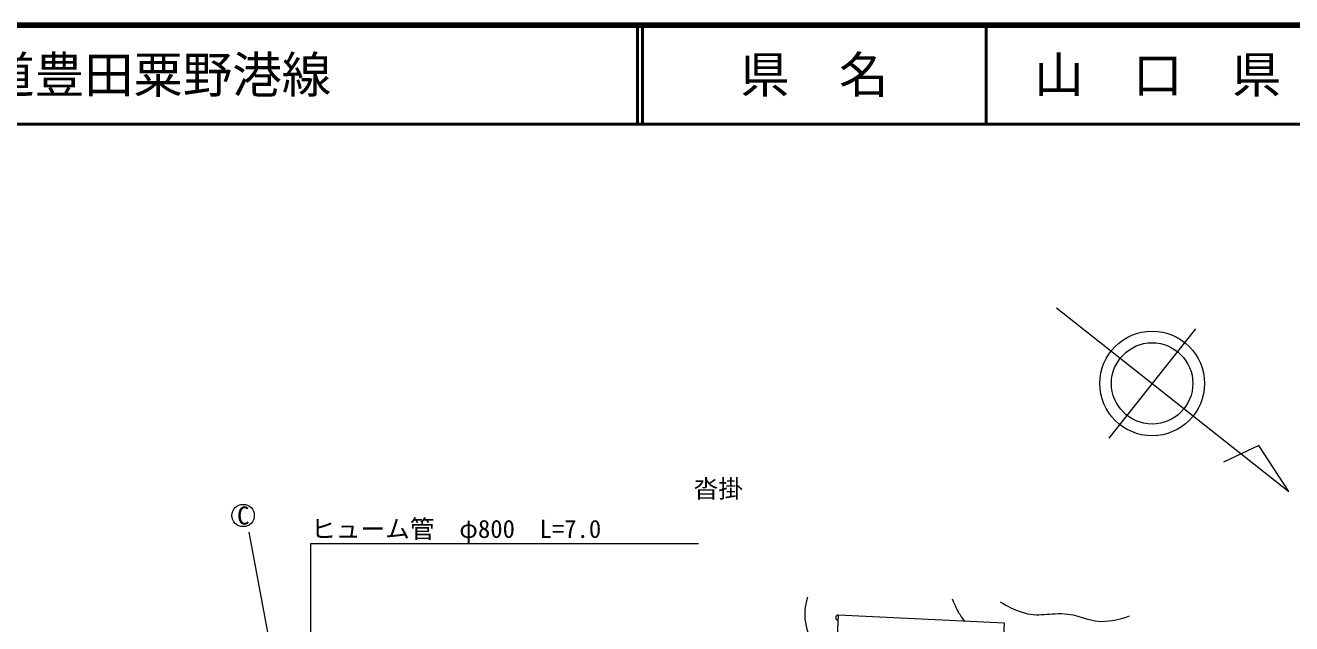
# Model space of a CAD drawing. Units: millimetres, scale not verified. Extents: x 40000 to 680000, y 20000 to 380000.
# Drawn here: x 235794 to 363928, y 319418 to 380000 of the extents above; entities that cross this region are included whole.
import ezdxf
from ezdxf.enums import TextEntityAlignment as Align

# ---------------------------------------------------------------- set-up
doc = ezdxf.new("R2010")
doc.units = ezdxf.units.MM
doc.header["$LTSCALE"] = 1000
for name, color, linetype, lineweight in [('M-BGD', 7, 'Continuous', 13), ('M-STR-HTXT', 7, 'Continuous', 13), ('M-TTL', 2, 'Continuous', 140), ('M-TTL-LINE', 7, 'Continuous', 50)]:
    doc.layers.add(name, color=color, linetype=linetype, lineweight=lineweight)
doc.layers.add('M-TTL-TXT', color=7, linetype='Continuous')
doc.styles.add('ＭＳ ゴシック', font='')
doc.styles.get('ＭＳ ゴシック').set_extended_font_data('MS Gothic')

msp = doc.modelspace()

# ---------------------------------------------------------------- linework, layer by layer
at = {"layer": 'M-BGD'}
for p, q in [((340124, 351406), (363650, 332791)), ((354191, 349277), (345431, 338206)), ((360594, 337460), (357020, 335788)), ((363650, 332791), (360594, 337460)), ((262986, 304301), (258428, 328672))]:
    msp.add_line(p, q, dxfattribs=at)
msp.add_lwpolyline([(317669, 312460), (334503, 311639), (334885, 319468), (318051, 320289)], close=True, dxfattribs=at)
for radius in [5294, 4118]:
    msp.add_circle((349811, 343741), radius, dxfattribs=at)
msp.add_arc((318039, 320039), 250, 87.2073, 267.2073, dxfattribs=at)
for points, knots in [([(314936, 322091), (314683, 321036), (314552, 320513), (314739, 319525), (314921, 318564), (315085, 317924), (315801, 317258), (316448, 316658), (316971, 316518), (317857, 316323)], [0, 0, 0, 0, 1, 1, 1, 2, 2, 2, 3, 3, 3, 3]), ([(329582, 321944), (329796, 321396), (329864, 321225), (330098, 320790), (330346, 320330), (330461, 320172), (330824, 319666)], [0, 0, 0, 0, 1, 1, 1, 2, 2, 2, 2]), ([(334441, 321640), (335298, 321080), (335696, 320916), (336567, 320608), (338302, 319994), (339445, 320604), (341274, 320395), (342774, 320224), (343565, 319548), (345070, 319666), (346051, 319744), (346503, 319842), (347530, 320213)], [0, 0, 0, 0, 1, 1, 1, 2, 2, 2, 3, 3, 3, 4, 4, 4, 4])]:
    msp.add_open_spline(points, degree=3, knots=knots, dxfattribs=at)
at = {"layer": 'M-STR-HTXT'}
msp.add_lwpolyline([(264697, 303632), (264697, 327551), (303920, 327551)], dxfattribs=at)
msp.add_circle((257831, 330371), 1128, dxfattribs=at)
at = {"layer": 'M-TTL'}
msp.add_line((680000, 380000), (40000, 380000), dxfattribs=at)
at = {"layer": 'M-TTL-LINE'}
for p, q in [((297750, 380000), (297750, 370000)), ((298250, 380000), (298250, 370000)), ((333000, 380000), (333000, 370000)), ((40000, 370000), (680000, 370000))]:
    msp.add_line(p, q, dxfattribs=at)

# ---------------------------------------------------------------- texts
at = {"layer": 'M-BGD', "style": 'ＭＳ ゴシック'}
msp.add_text('沓掛', height=1833, dxfattribs=at).set_placement((305916, 333091), align=Align.MIDDLE_CENTER)
at = {"layer": 'M-STR-HTXT', "style": 'ＭＳ ゴシック'}
msp.add_text('C', height=1833, dxfattribs=at).set_placement((257848, 330372), align=Align.MIDDLE_CENTER)
msp.add_text('ヒューム管\u3000φ800  L=7.0', height=1833, dxfattribs=at).set_placement((264697, 327551), align=Align.BOTTOM_LEFT)
at = {"layer": 'M-TTL-TXT', "style": 'ＭＳ ゴシック'}
msp.add_text('一般県道豊田粟野港線', height=3666, dxfattribs=at).set_placement((216734, 375000), align=Align.MIDDLE_LEFT)
for s, p in [('県\u3000名', (315625, 375000)), ('山\u3000口\u3000県', (350375, 375000))]:
    msp.add_text(s, height=3666, dxfattribs=at).set_placement(p, align=Align.MIDDLE_CENTER)

doc.saveas('drawing.dxf')
